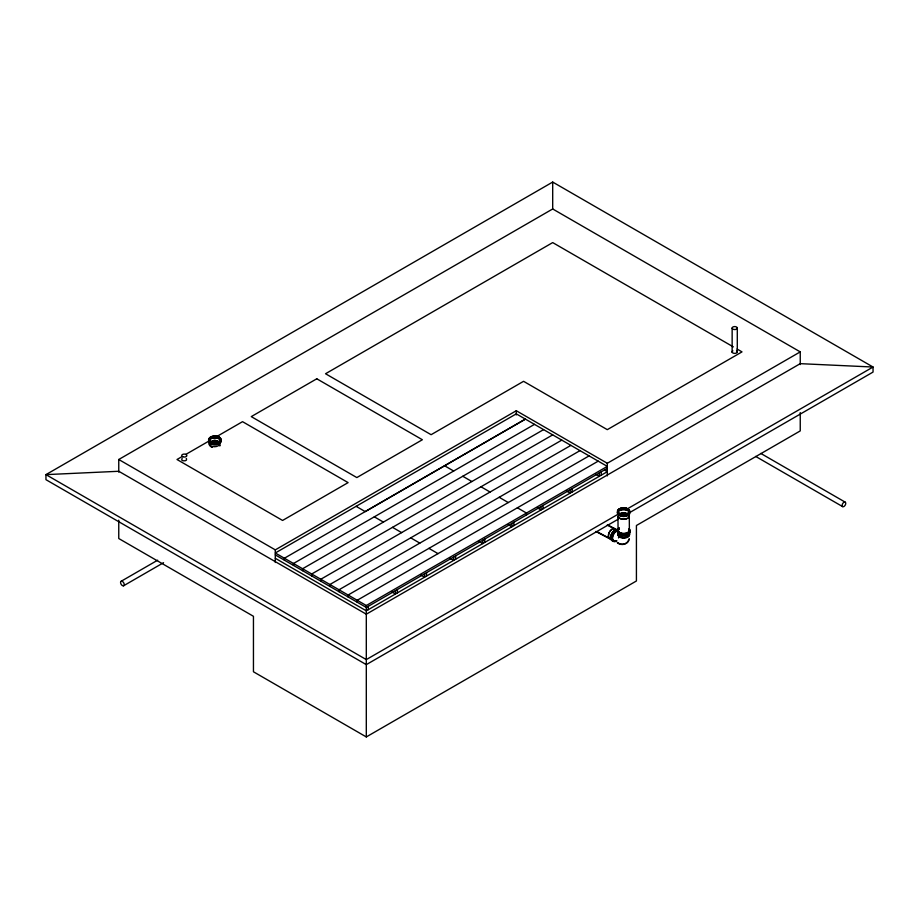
<?xml version="1.0" encoding="UTF-8"?>
<svg xmlns="http://www.w3.org/2000/svg" width="919" height="919" viewBox="0 0 919 919"><rect width="100%" height="100%" fill="white"/><g stroke="black" fill="none" stroke-linecap="round" stroke-linejoin="round"><path stroke-width="1.38" d="M629.297 538.706C628.665 544.347 621.347 546.242 617.292 542.738M209.187 442.59C208.395 448.219 220.686 448.001 220.066 442.476M618.912 534.49L618.544 537.96M628.872 539.327C627.723 544.393 621.118 545.61 617.419 542.451M209.773 441.798L214.701 440.121L219.526 441.706M629.618 512.607L873.05 372.069L873.05 367.026L552.698 182.065L45.95 474.629L45.95 479.672L366.302 664.632L618.441 519.063M118.758 472.205L118.758 459.5L552.698 208.969L800.242 351.885L800.242 364.59M181.951 456.64L176.999 459.5L282.581 520.453L348.106 482.613L242.536 421.672L216.574 436.651M185.661 454.503L209.153 440.936M121.262 581.21L157.666 560.188M123.537 585.805A2.573 1.482 60 0 0 123.066 581.934A2.573 1.482 60 0 0 120.596 582.772A2.573 1.482 60 0 0 123.537 585.805L163.571 562.681M118.758 459.5L275.298 549.872L516.294 410.736L607.298 463.279L800.242 351.885M534.49 424.36L293.494 563.496L293.494 565.426M543.588 429.61L302.604 568.746L302.604 570.688M552.698 434.871L311.702 574.007L311.702 575.937M561.796 440.121L320.8 579.257L320.8 581.187M570.894 445.37L329.898 584.507L329.898 586.448M579.992 450.632L339.008 589.768L339.008 591.698M589.102 455.881L348.106 595.018L348.106 596.959M598.2 461.143L357.204 600.279L357.204 602.209M366.302 605.529L607.298 466.392L516.294 413.86L275.298 552.985L366.302 605.529L366.302 736.935L253.449 671.778L253.449 616.293L118.758 538.523L118.758 520.177M607.298 468.322L366.302 607.459L275.298 554.915M618.441 514.02L366.302 659.589L45.95 474.629L118.758 471.275L366.302 614.191L800.242 363.66L873.05 367.026L627.126 509M366.302 736.935L636.419 580.98L636.419 525.496L800.242 430.919L800.242 412.574M627.401 518.247L626.298 518.73A5.33 3.056 -0.3 0 1 619.865 518.27M615.489 529.643L614.041 528.816A5.33 3.205 -62.2 0 0 613.122 528.896M607.482 524.818L615.006 528.781M607.321 525.105L614.857 529.068M597.212 531.814L609.756 538.431M595.799 531.446L609.596 538.718M733.339 346.888L552.698 242.593L325.533 373.746L431.103 434.698L523.566 381.316L607.298 429.655L742.001 351.885L737.049 349.036M760.794 453.423L845.216 502.165A2.573 1.482 -60 0 1 844.4 506.151A2.573 1.482 -60 0 1 842.172 504.864A2.573 1.482 -60 0 1 845.216 502.165M755.659 456.41L842.643 506.622M604.84 470.264L607.298 471.688L366.302 610.825L275.298 558.281M595.604 474.181L599.291 476.318L599.291 472.952M566.483 490.999L570.171 493.124L570.171 489.77M537.351 507.816L541.05 509.942L541.05 506.576M444.578 465.761L453.676 471.022M462.774 476.272L471.872 481.522M480.982 486.783L490.08 492.033M499.178 497.294L508.276 502.544M517.386 507.793L526.484 513.055L526.484 514.985M508.23 524.623L511.917 526.759L511.917 523.393M479.109 541.44L482.797 543.566L482.797 540.211M449.988 558.258L453.676 560.383L453.676 557.017M356.112 506.323L365.211 511.596L525.392 419.121L284.396 558.235L284.396 560.176M374.32 516.834L383.418 522.107M392.516 527.345L401.614 532.618M410.724 537.856L419.822 543.118M428.92 548.367L438.018 553.629M420.868 575.064L424.555 577.201L424.555 573.835M391.735 591.882L395.434 594.007L395.434 590.653M629.285 516.076L629.4 534.203M618.062 531.458L617.97 516.122A5.663 3.239 -0.3 0 0 624.369 519.315A5.663 3.239 -0.3 0 0 629.101 515.237M737.291 328.06A2.573 1.482 0 0 1 733.431 329.347A2.573 1.482 0 0 1 733.431 326.773A2.573 1.482 0 0 1 737.291 328.06L737.291 352.448M732.144 328.06L732.144 352.471M607.298 463.279L607.298 475.893M601.256 471.815L601.256 475.18M572.135 488.632L572.135 491.987M552.698 182.065L552.698 209.279M543.014 505.439L543.014 508.804M516.294 410.736L516.294 414.94M513.893 522.256L513.893 525.622M484.761 539.074L484.761 542.44M455.64 555.892L455.64 559.246M426.519 572.698L426.519 576.064M397.399 589.516L397.399 592.881M368.266 606.333L368.266 609.688M275.298 549.872L275.298 562.485M220.33 445.175A5.663 3.262 0 0 1 219.767 445.956M212.036 447.151A5.663 3.262 0 0 1 210.865 446.634M209.969 445.956A5.663 3.262 0 0 1 209.406 445.175M209.21 444.325A5.663 3.262 0 0 1 209.969 442.694M210.865 442.016A5.663 3.262 0 0 1 218.871 442.016M212.209 446.99A5.33 3.079 0 0 1 211.106 446.496M209.543 444.325A5.33 3.079 0 0 1 213.484 441.35A5.33 3.079 0 0 1 219.48 442.786M219.767 442.763A5.663 3.262 0 0 1 217.7 443.957M213.403 444.291A5.663 3.262 0 0 1 210.865 443.44M209.406 441.982A5.663 3.262 0 0 1 213.403 437.972A5.663 3.262 0 0 1 220.33 440.281M220.859 441.131A5.996 3.458 0 0 1 216.424 444.474A5.996 3.458 0 0 1 209.681 442.866M209.084 442.028A5.996 3.458 0 0 1 211.875 438.133A5.996 3.458 0 0 1 219.101 438.685M220.974 440.19A6.318 3.653 0 0 1 214.047 444.75A6.318 3.653 0 0 1 209.394 439.305M216.505 436.341A6.318 3.653 0 0 1 220.594 441.407A6.318 3.653 0 0 1 211.244 442.855A6.318 3.653 0 0 1 210.394 437.295M211.703 436.709A6.318 3.653 0 0 1 214.874 436.215M182.203 458.535A2.654 1.528 0 0 0 181.859 458.868L181.79 459.994A2.412 1.39 0 0 0 183.122 460.775L185.052 460.775A2.654 1.528 0 0 0 186.465 459.982L186.534 458.868A2.412 1.39 0 0 0 186.224 458.535M618.728 514.491A5.663 3.239 -0.3 0 1 625.092 512.963L627.631 513.79A5.663 3.239 -0.3 0 1 628.527 514.456M628.883 534.996A5.33 3.056 -0.3 0 1 628.355 535.731M625.115 537.167A5.33 3.056 -0.3 0 1 622.358 537.178M621.072 536.88A5.33 3.056 -0.3 0 1 619.969 536.397M619.13 535.777A5.33 3.056 -0.3 0 1 618.407 534.249M619.015 517.638A5.33 3.056 -0.3 0 1 618.303 516.122M619.865 513.951A5.33 3.056 -0.3 0 1 627.401 513.928M629.067 533.1A5.663 3.239 -0.3 0 1 624.713 537.42A5.663 3.239 -0.3 0 1 618.073 534.249M617.947 512.917A5.663 3.239 -0.3 0 1 624.346 509.666A5.663 3.239 -0.3 0 1 629.078 513.71M627.608 515.168A5.663 3.239 -0.3 0 1 626.436 515.685M625.081 516.018A5.663 3.239 -0.3 0 1 622.14 516.03M620.784 515.708A5.663 3.239 -0.3 0 1 619.613 515.203M628.803 511.148A5.996 3.435 -0.3 0 1 623.61 516.329A5.996 3.435 -0.3 0 1 618.418 511.194M619.372 510.482A5.996 3.435 -0.3 0 1 627.849 510.447M629.09 511.056A6.318 3.63 -0.3 0 1 623.61 516.512A6.318 3.63 -0.3 0 1 618.131 511.102M615.696 529.39A5.663 3.412 -62.2 0 0 612.134 529.034L610.147 530.814A5.663 3.412 -62.2 0 0 610.469 538.993M610.561 538.683A5.33 3.205 -62.2 0 1 608.539 535.926L608.964 533.411A5.33 3.205 -62.2 0 1 612.146 529.31M616.695 540.694A5.663 3.412 -62.2 0 1 612.617 536.983A5.663 3.412 -62.2 0 1 618.372 530.734M615.293 540.935A5.663 3.412 -62.2 0 1 612.341 539.235M612.249 536.788A5.663 3.412 -62.2 0 1 617.028 530.631M611.686 539.568A5.663 3.412 -62.2 0 1 611.514 534.847M612.916 532.273A5.663 3.412 -62.2 0 1 613.869 531.251M612.203 540.464A5.996 3.607 -62.2 0 1 611.939 533.399A5.996 3.607 -62.2 0 1 617.936 529.941M616.339 540.774A5.996 3.607 -62.2 0 1 612.111 539.442M611.916 538.224A5.996 3.607 -62.2 0 1 617.074 530.32M616.706 540.969A5.996 3.607 -62.2 0 1 612.387 537.041A5.996 3.607 -62.2 0 1 618.487 530.424M614.099 540.969A6.318 3.802 -62.2 0 1 611.101 534.801A6.318 3.802 -62.2 0 1 618.096 529.654M616.35 541.05A6.318 3.802 -62.2 0 1 611.79 536.914A6.318 3.802 -62.2 0 1 618.223 529.93M611.755 536.995A5.663 3.435 -62.6 0 1 612.02 535.628M612.548 534.272A5.663 3.435 -62.6 0 1 616.247 530.481M613.421 533.135A5.353 3.239 -62.6 0 1 614.271 532.09M629.067 533.744A5.663 3.251 -0.3 0 1 624.219 538.097A5.663 3.251 -0.3 0 1 618.165 534.318M629.205 529.999A6.33 3.63 -0.3 0 1 627.355 534.789A6.33 3.63 -0.3 0 1 618.878 534.18A6.33 3.63 -0.3 0 1 619.257 529.287M629.193 528.804A6.33 3.63 -0.3 0 1 627.344 533.594A6.33 3.63 -0.3 0 1 618.878 532.986A6.33 3.63 -0.3 0 1 619.245 528.092M629.343 529.459A5.973 3.423 -0.3 0 1 622.657 534.019A5.973 3.423 -0.3 0 1 619.153 528.448M629.366 531.538A5.663 3.251 -0.3 0 1 628.849 533.192M626.953 534.49A5.663 3.251 -0.3 0 1 625.644 534.881M622.726 535.03A5.663 3.251 -0.3 0 1 618.395 532.963M629.354 533.043A5.973 3.423 -0.3 0 1 624.242 537.638A5.973 3.423 -0.3 0 1 617.855 533.64M629.676 531.527A5.973 3.423 -0.3 0 1 623.45 535.26A5.973 3.423 -0.3 0 1 617.844 531.251M629.044 529.114A5.663 3.251 -0.3 0 1 623.45 533.479A5.663 3.251 -0.3 0 1 618.59 528.884M629.331 529.057A5.973 3.423 -0.3 0 1 622.657 533.617A5.973 3.423 -0.3 0 1 619.153 528.046M629.044 529.516A5.663 3.251 -0.3 0 1 625.632 533.686M622.714 533.836A5.663 3.251 -0.3 0 1 618.073 530.929M618.142 530.091A5.663 3.251 -0.3 0 1 618.59 529.275M736.533 350.84A2.573 1.482 0 0 1 736.533 352.942A2.573 1.482 0 0 1 732.891 352.942A2.573 1.482 0 0 1 732.891 350.84M316.791 378.789L251.266 416.617L356.836 477.57L422.372 439.741L316.791 378.789M212.036 442.28A5.663 3.262 0 0 0 220.526 439.454A5.663 3.262 0 0 0 212.036 436.617A5.663 3.262 0 0 0 212.036 442.28M212.036 442.705A5.663 3.262 0 0 0 220.526 439.868A5.663 3.262 0 0 0 212.036 437.042A5.663 3.262 0 0 0 212.036 442.705M211.875 442.866A5.996 3.458 0 0 0 220.859 439.868A5.996 3.458 0 0 0 211.875 436.87A5.996 3.458 0 0 0 211.875 442.866M211.875 442.441A5.996 3.458 0 0 0 220.859 439.454A5.996 3.458 0 0 0 211.875 436.456A5.996 3.458 0 0 0 211.875 442.441M182.686 456.72A2.573 1.482 0 0 0 186.833 455.778A2.573 1.482 0 0 0 183.34 454.181A2.573 1.482 0 0 0 182.686 456.72M620.773 514.031A5.663 3.239 -0.3 0 0 629.262 511.182A5.663 3.239 -0.3 0 0 620.773 508.402A5.663 3.239 -0.3 0 0 620.773 514.031M620.773 514.445A5.663 3.239 -0.3 0 0 629.262 511.607A5.663 3.239 -0.3 0 0 620.773 508.827A5.663 3.239 -0.3 0 0 620.773 514.445M620.601 514.617A5.996 3.435 -0.3 0 0 629.595 511.607A5.996 3.435 -0.3 0 0 620.612 508.666A5.996 3.435 -0.3 0 0 620.601 514.617M620.601 514.192A5.996 3.435 -0.3 0 0 629.595 511.182A5.996 3.435 -0.3 0 0 620.601 508.241A5.996 3.435 -0.3 0 0 620.601 514.192M620.44 514.778A6.318 3.63 -0.3 0 0 629.929 511.596A6.318 3.63 -0.3 0 0 620.44 508.506A6.318 3.63 -0.3 0 0 620.44 514.778"/></g></svg>
